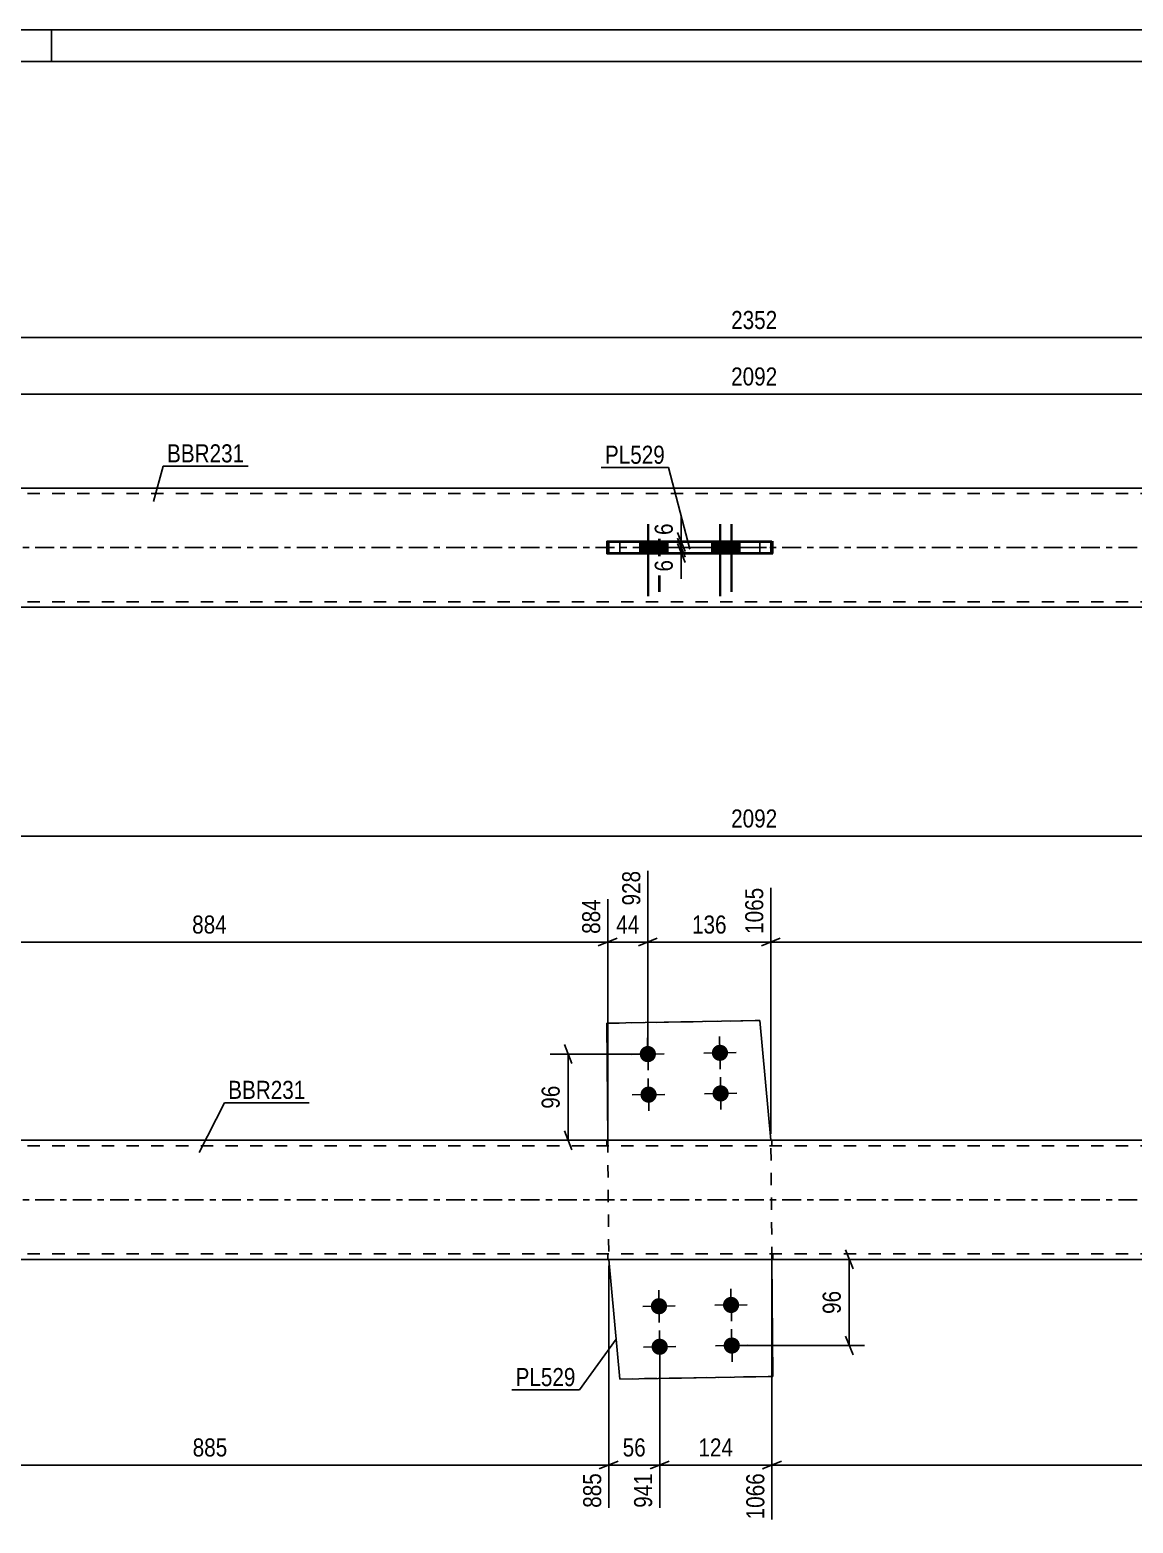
# Model space of a CAD drawing. Header units: millimetres. Extents: x 0 to 594, y 0 to 420.
# Drawn here: x 170.5 to 345.4, y 183.4 to 420 of the extents above; entities that cross this region are included whole.
import ezdxf

# ---------------------------------------------------------------- set-up
doc = ezdxf.new("R2010")
doc.units = ezdxf.units.MM
doc.linetypes.add('DXK_LINE_DOT2', pattern=[3.9198, 1.9599, -1.9599])
doc.linetypes.add('DXK_LINE_DOT3', pattern=[5.9187, 2.979, -0.9799, 0.9799, -0.9799])
doc.styles.add('Arial Narrow', font='ARIALN.TTF', dxfattribs={"height": 0.2})

# ---------------------------------------------------------------- blocks, each defined once
blk = doc.blocks.new('Unknown-585637348-1126')
at = {"color": 5, "linetype": 'Continuous'}
for p, q in [((594, 420), (0, 420)), ((174, 415), (174, 420)), ((589, 415), (5, 415))]:
    blk.add_line(p, q, dxfattribs=at)
blk = doc.blocks.new('Part-585637348-1986 - 1935')
at = {"color": 2, "linetype": 'Continuous'}
for p, q in [((261.96, 262.63), (286.25, 263.06)), ((261.96, 262.63), (262.13, 244.09)), ((286.25, 263.06), (287.97, 244.09)), ((262.29, 225.23), (264.02, 206.26)), ((288.3, 206.69), (288.14, 225.23)), ((264.02, 206.26), (288.3, 206.69))]:
    blk.add_line(p, q, dxfattribs=at)
at = {"color": 7, "linetype": 'DXK_LINE_DOT2'}
for p, q in [((261.96, 262.63), (286.25, 263.06)), ((262.13, 244.09), (262.29, 225.23)), ((287.97, 244.09), (287.97, 244.09)), ((288.14, 225.23), (287.97, 244.09)), ((287.97, 244.09), (287.97, 244.09)), ((262.29, 225.23), (262.29, 225.23)), ((264.02, 206.26), (288.3, 206.69))]:
    blk.add_line(p, q, dxfattribs=at)
blk = doc.blocks.new('Part-585637348-1992 - 1935')
at = {"linetype": 'Continuous'}
blk.add_hatch(color=2, dxfattribs=at).paths.add_polyline_path([(391.91, 225.23), (391.11, 226.63), (392.71, 226.63)])
at = {"color": 2, "linetype": 'Continuous'}
for p, q in [((434.77, 244.09), (135.9, 244.09)), ((434.77, 225.23), (135.9, 225.23)), ((391.91, 225.23), (391.11, 226.63)), ((391.11, 226.63), (392.71, 226.63)), ((392.71, 226.63), (391.91, 225.23))]:
    blk.add_line(p, q, dxfattribs=at)
at = {"color": 7, "linetype": 'DXK_LINE_DOT2'}
for p, q in [((135.9, 244.09), (135.9, 225.23)), ((261.98, 244.09), (261.98, 243.23)), ((288.12, 244.09), (288.12, 243.23)), ((434.77, 225.23), (434.77, 244.09)), ((434.77, 243.23), (135.9, 243.23)), ((434.77, 226.09), (135.9, 226.09)), ((262.14, 225.23), (262.14, 226.09)), ((288.28, 225.23), (288.28, 226.09))]:
    blk.add_line(p, q, dxfattribs=at)
at = {"color": 7, "linetype": 'DXK_LINE_DOT3'}
blk.add_line((135.9, 234.66), (434.77, 234.66), dxfattribs=at)
at = {"color": 2, "linetype": 'Continuous'}
blk.add_circle((391.91, 226.13), 1, dxfattribs=at)
blk = doc.blocks.new('Bolt-585637348-1999 - 1935')
at = {"linetype": 'Continuous'}
for points in [[(270.24, 219.09), (270.51, 219.06), (270.77, 218.98), (271, 218.84), (271.2, 218.66), (271.36, 218.45), (271.47, 218.2), (271.52, 217.94), (271.52, 217.67), (271.47, 217.41), (271.36, 217.16), (271.2, 216.94), (271, 216.76), (270.77, 216.63), (270.51, 216.55), (270.24, 216.52), (269.98, 216.55), (269.72, 216.63), (269.49, 216.76), (269.29, 216.94), (269.13, 217.16), (269.02, 217.41), (268.97, 217.67), (268.97, 217.94), (269.02, 218.2), (269.13, 218.45), (269.29, 218.66), (269.49, 218.84), (269.72, 218.98), (269.98, 219.06)], [(281.67, 219.29), (281.94, 219.26), (282.19, 219.18), (282.43, 219.04), (282.63, 218.86), (282.78, 218.65), (282.89, 218.4), (282.95, 218.14), (282.95, 217.87), (282.89, 217.61), (282.78, 217.36), (282.63, 217.14), (282.43, 216.96), (282.19, 216.83), (281.94, 216.75), (281.67, 216.72), (281.4, 216.75), (281.15, 216.83), (280.92, 216.96), (280.72, 217.14), (280.56, 217.36), (280.45, 217.61), (280.39, 217.87), (280.39, 218.14), (280.45, 218.4), (280.56, 218.65), (280.72, 218.86), (280.92, 219.04), (281.15, 219.18), (281.4, 219.26)], [(270.36, 212.66), (270.62, 212.63), (270.88, 212.55), (271.11, 212.42), (271.31, 212.24), (271.47, 212.02), (271.58, 211.77), (271.64, 211.51), (271.64, 211.24), (271.58, 210.98), (271.47, 210.73), (271.31, 210.52), (271.11, 210.34), (270.88, 210.2), (270.62, 210.12), (270.36, 210.09), (270.09, 210.12), (269.83, 210.2), (269.6, 210.34), (269.4, 210.52), (269.24, 210.73), (269.13, 210.98), (269.08, 211.24), (269.08, 211.51), (269.13, 211.77), (269.24, 212.02), (269.4, 212.24), (269.6, 212.42), (269.83, 212.55), (270.09, 212.63)], [(281.78, 212.86), (282.05, 212.83), (282.31, 212.75), (282.54, 212.62), (282.74, 212.44), (282.9, 212.22), (283.01, 211.97), (283.06, 211.71), (283.06, 211.44), (283.01, 211.18), (282.9, 210.93), (282.74, 210.72), (282.54, 210.54), (282.31, 210.4), (282.05, 210.32), (281.78, 210.29), (281.52, 210.32), (281.26, 210.4), (281.03, 210.54), (280.83, 210.72), (280.67, 210.93), (280.56, 211.18), (280.5, 211.44), (280.5, 211.71), (280.56, 211.97), (280.67, 212.22), (280.83, 212.44), (281.03, 212.62), (281.26, 212.75), (281.52, 212.83)]]:
    blk.add_hatch(color=1, dxfattribs=at).paths.add_polyline_path(points)
at = {"color": 1, "linetype": 'Continuous'}
for p, q in [((270.29, 215.23), (270.2, 220.37)), ((281.72, 215.43), (281.63, 220.57)), ((267.67, 217.76), (272.82, 217.85)), ((279.1, 217.96), (284.24, 218.05)), ((270.4, 208.81), (270.31, 213.95)), ((281.83, 209.01), (281.74, 214.15)), ((267.79, 211.33), (272.93, 211.42)), ((279.21, 211.53), (284.35, 211.62))]:
    blk.add_line(p, q, dxfattribs=at)
blk = doc.blocks.new('Bolt-585637348-2000 - 1935')
at = {"linetype": 'Continuous'}
for points in [[(269.77, 257.77, -1), (267.19, 257.72, -1)], [(281.19, 257.97, -1), (278.62, 257.92, -1)], [(269.88, 251.34, -1), (267.31, 251.3, -1)], [(281.3, 251.54, -1), (278.73, 251.5, -1)]]:
    blk.add_hatch(color=1, dxfattribs=at).paths.add_polyline_path(points)
at = {"color": 1, "linetype": 'Continuous'}
for p, q in [((268.43, 260.32), (268.52, 255.18)), ((279.86, 260.52), (279.95, 255.38)), ((282.48, 257.99), (277.34, 257.9)), ((271.05, 257.79), (265.91, 257.7)), ((268.55, 253.89), (268.64, 248.75)), ((279.97, 254.09), (280.06, 248.95)), ((271.16, 251.36), (266.02, 251.27)), ((282.59, 251.56), (277.45, 251.47))]:
    blk.add_line(p, q, dxfattribs=at)
blk = doc.blocks.new('Part-585637348-2463 - 2455')
at = {"color": 2, "linetype": 'Continuous'}
for p, q in [((262.29, 338.86), (261.96, 338.85)), ((261.96, 337.14), (261.96, 338.85)), ((261.96, 338.85), (286.25, 338.85)), ((262.29, 338.86), (262.29, 338.85)), ((264.02, 338.86), (262.29, 338.86)), ((288.12, 338.86), (264.02, 338.86)), ((286.25, 337.14), (286.25, 338.85)), ((286.25, 338.85), (287.97, 338.85)), ((288.12, 338.86), (287.97, 338.85)), ((287.97, 337.14), (287.97, 338.85)), ((286.25, 337.14), (261.96, 337.14)), ((287.97, 337.14), (286.25, 337.14)), ((288.12, 337.14), (287.97, 337.14)), ((288.12, 337.14), (287.97, 337.14))]:
    blk.add_line(p, q, dxfattribs=at)
at = {"color": 7, "linetype": 'DXK_LINE_DOT2'}
for p, q in [((262.29, 338.85), (262.29, 337.14)), ((264.02, 337.14), (264.02, 338.86)), ((288.3, 338.86), (288.12, 338.86)), ((288.3, 338.86), (288.12, 338.86)), ((288.3, 337.14), (288.3, 338.86)), ((261.96, 337.14), (262.29, 337.14)), ((262.29, 337.14), (264.02, 337.14)), ((287.97, 337.14), (264.02, 337.14)), ((288.3, 337.14), (288.12, 337.14)), ((288.3, 337.14), (288.12, 337.14))]:
    blk.add_line(p, q, dxfattribs=at)
blk = doc.blocks.new('Part-585637348-2488 - 2455')
at = {"linetype": 'Continuous'}
blk.add_hatch(color=2, dxfattribs=at).paths.add_polyline_path([(391.91, 337.98), (391.11, 339.38), (392.71, 339.38)])
at = {"color": 2, "linetype": 'Continuous'}
for p, q in [((434.77, 347.4), (135.9, 347.4)), ((261.98, 339), (261.98, 338.85)), ((261.98, 339), (288.12, 339)), ((262.14, 339), (262.14, 338.85)), ((288.12, 339), (288.12, 337)), ((391.91, 337.98), (391.11, 339.38)), ((391.11, 339.38), (392.71, 339.38)), ((392.71, 339.38), (391.91, 337.98)), ((261.98, 337), (261.98, 337.14)), ((288.12, 337), (261.98, 337)), ((261.98, 337), (261.98, 337)), ((262.14, 337), (262.14, 337.14)), ((135.9, 328.55), (434.77, 328.55))]:
    blk.add_line(p, q, dxfattribs=at)
at = {"color": 7, "linetype": 'DXK_LINE_DOT2'}
for p, q in [((135.9, 328.55), (135.9, 347.4)), ((434.77, 346.55), (135.9, 346.55)), ((434.77, 328.55), (434.77, 347.4)), ((261.98, 339), (288.12, 339)), ((261.98, 338.85), (261.98, 337)), ((262.14, 339), (262.14, 339)), ((262.14, 339), (262.14, 339)), ((262.14, 339), (288.28, 339)), ((262.14, 339), (288.28, 339)), ((262.14, 337), (262.14, 338.85)), ((288.28, 339), (288.28, 337)), ((261.98, 337), (288.12, 337)), ((288.28, 337), (262.14, 337)), ((262.14, 337), (262.14, 337)), ((262.14, 337), (288.28, 337)), ((434.77, 329.4), (135.9, 329.4))]:
    blk.add_line(p, q, dxfattribs=at)
at = {"color": 7, "linetype": 'DXK_LINE_DOT3'}
blk.add_line((135.9, 337.98), (434.77, 337.98), dxfattribs=at)
at = {"color": 2, "linetype": 'Continuous'}
blk.add_circle((391.91, 338.88), 1, dxfattribs=at)
blk = doc.blocks.new('Bolt-585637348-2494 - 2455')
at = {"linetype": 'Continuous'}
for points in [[(269.77, 338.85), (267.19, 338.85), (267.19, 337.14), (269.77, 337.14)], [(269.88, 338.85), (267.31, 338.85), (267.31, 337.14), (269.88, 337.14)], [(281.19, 338.85), (278.62, 338.85), (278.62, 337.14), (281.19, 337.14)], [(281.3, 338.85), (278.73, 338.85), (278.73, 337.14), (281.3, 337.14)]]:
    blk.add_hatch(color=1, dxfattribs=at).paths.add_polyline_path(points)
at = {"color": 1, "linetype": 'Continuous'}
for p, q in [((268.48, 341.71), (268.48, 330.29)), ((268.59, 341.71), (268.59, 330.29)), ((279.91, 341.71), (279.91, 330.29)), ((280.02, 341.71), (280.02, 330.29)), ((267.19, 338.85), (267.19, 337.14)), ((267.31, 338.85), (267.31, 337.14)), ((269.77, 338.85), (269.77, 337.14)), ((269.88, 338.85), (269.88, 337.14)), ((278.62, 338.85), (278.62, 337.14)), ((278.73, 338.85), (278.73, 337.14)), ((281.19, 338.85), (281.19, 337.14)), ((281.3, 338.85), (281.3, 337.14))]:
    blk.add_line(p, q, dxfattribs=at)
blk = doc.blocks.new('Bolt-585637348-2495 - 2455')
at = {"linetype": 'Continuous'}
for points in [[(268.96, 337.14), (271.53, 337.14), (271.53, 338.86), (268.96, 338.86)], [(269.07, 337.14), (271.64, 337.14), (271.64, 338.86), (269.07, 338.86)], [(280.39, 337.14), (282.96, 337.14), (282.96, 338.86), (280.39, 338.86)], [(280.5, 337.14), (283.07, 337.14), (283.07, 338.86), (280.5, 338.86)]]:
    blk.add_hatch(color=1, dxfattribs=at).paths.add_polyline_path(points)
at = {"color": 1, "linetype": 'Continuous'}
for p, q in [((270.24, 341.71), (270.24, 331)), ((270.36, 341.71), (270.36, 331)), ((281.67, 341.71), (281.67, 331)), ((281.78, 341.71), (281.78, 331)), ((268.96, 338.86), (268.96, 337.14)), ((269.07, 338.86), (269.07, 337.14)), ((271.53, 338.86), (271.53, 337.14)), ((271.64, 338.86), (271.64, 337.14)), ((280.39, 338.86), (280.39, 337.14)), ((280.5, 338.86), (280.5, 337.14)), ((282.96, 338.86), (282.96, 337.14)), ((283.07, 338.86), (283.07, 337.14))]:
    blk.add_line(p, q, dxfattribs=at)
blk = doc.blocks.new('StraightDimension-585637348-2291 - 1935')
at = {"color": 7, "linetype": 'Continuous'}
for p, q in [((256.46, 256.25), (255.26, 259.25)), ((267.48, 257.75), (253.01, 257.75)), ((255.86, 244.09), (255.86, 257.75)), ((286.97, 244.09), (253.01, 244.09)), ((255.26, 245.59), (256.46, 242.59))]:
    blk.add_line(p, q, dxfattribs=at)
at = {"color": 0}
blk.add_wipeout([(255.11, 253.35), (250.91, 253.35), (250.91, 248.49), (255.11, 248.49)], dxfattribs=at)
at = {"color": 3, "style": 'Arial Narrow'}
blk.add_text('96', height=2.863, rotation=90.0002, dxfattribs=at).set_placement((254.51, 249.09))
blk = doc.blocks.new('StraightDimension-585637348-2124 - 1935')
at = {"color": 7, "linetype": 'Continuous'}
for p, q in [((288.14, 224.23), (288.14, 184.04)), ((270.36, 210.38), (270.36, 185.87)), ((271.86, 193.25), (268.86, 192.05)), ((270.36, 192.65), (288.14, 192.65)), ((286.64, 192.05), (289.64, 193.25))]:
    blk.add_line(p, q, dxfattribs=at)
at = {"color": 0}
blk.add_wipeout([(282.59, 193.4), (282.59, 197.6), (275.9, 197.6), (275.9, 193.4)], dxfattribs=at)
at = {"color": 0, "linetype": 'Continuous'}
blk.add_wipeout([(287.54, 191.95), (283.34, 191.95), (283.34, 183.44), (287.54, 183.44)], dxfattribs=at)
at = {"color": 3, "style": 'Arial Narrow'}
blk.add_text('124', height=2.863, dxfattribs=at).set_placement((276.5, 194))
at = {"color": 3, "linetype": 'Continuous', "style": 'Arial Narrow'}
blk.add_text('1066', height=2.863, rotation=90.0002, dxfattribs=at).set_placement((286.94, 184.04))
blk = doc.blocks.new('StraightDimension-585637348-2360 - 1935')
at = {"color": 7, "linetype": 'Continuous'}
for p, q in [((135.9, 246.38), (135.9, 295.14)), ((434.77, 247.81), (434.77, 295.14)), ((137.4, 292.89), (134.4, 291.69)), ((135.9, 292.29), (434.77, 292.29)), ((433.27, 291.69), (436.27, 292.89))]:
    blk.add_line(p, q, dxfattribs=at)
at = {"color": 0}
blk.add_wipeout([(289.59, 293.04), (289.59, 297.24), (281.08, 297.24), (281.08, 293.04)], dxfattribs=at)
at = {"color": 3, "style": 'Arial Narrow'}
blk.add_text('2092', height=2.863, dxfattribs=at).set_placement((281.68, 293.64))
blk = doc.blocks.new('StraightDimension-585637348-2247 - 1935')
at = {"color": 7, "linetype": 'Continuous'}
for p, q in [((263.29, 225.23), (302.8, 225.23)), ((301, 223.73), (299.8, 226.73)), ((300.4, 211.58), (300.4, 225.23)), ((299.8, 213.08), (301, 210.08)), ((282.78, 211.58), (302.8, 211.58))]:
    blk.add_line(p, q, dxfattribs=at)
at = {"color": 0}
blk.add_wipeout([(299.65, 220.83), (295.45, 220.83), (295.45, 215.98), (299.65, 215.98)], dxfattribs=at)
at = {"color": 3, "style": 'Arial Narrow'}
blk.add_text('96', height=2.863, rotation=90.0002, dxfattribs=at).set_placement((299.05, 216.58))
blk = doc.blocks.new('StraightDimension-585637348-2110 - 1935')
at = {"color": 7, "linetype": 'Continuous'}
for p, q in [((262.29, 224.23), (262.29, 185.87)), ((270.36, 210.38), (270.36, 185.87)), ((260.79, 192.05), (263.79, 193.25)), ((262.29, 192.65), (270.36, 192.65)), ((271.86, 193.25), (268.86, 192.05))]:
    blk.add_line(p, q, dxfattribs=at)
at = {"color": 0}
blk.add_wipeout([(268.75, 193.4), (268.75, 197.6), (263.89, 197.6), (263.89, 193.4)], dxfattribs=at)
at = {"color": 0, "linetype": 'Continuous'}
blk.add_wipeout([(269.76, 191.95), (265.56, 191.95), (265.56, 185.27), (269.76, 185.27)], dxfattribs=at)
at = {"color": 3, "style": 'Arial Narrow'}
blk.add_text('56', height=2.863, dxfattribs=at).set_placement((264.49, 194))
at = {"color": 3, "linetype": 'Continuous', "style": 'Arial Narrow'}
blk.add_text('941', height=2.863, rotation=90.0002, dxfattribs=at).set_placement((269.16, 185.87))
blk = doc.blocks.new('StraightDimension-585637348-2004 - 1935')
at = {"color": 7, "linetype": 'Continuous'}
for p, q in [((287.97, 245.09), (287.97, 284.11)), ((434.77, 247.81), (434.77, 284.11)), ((289.47, 276.09), (286.47, 274.89)), ((287.97, 275.49), (434.77, 275.49)), ((433.27, 274.89), (436.27, 276.09))]:
    blk.add_line(p, q, dxfattribs=at)
at = {"color": 0, "linetype": 'Continuous'}
blk.add_wipeout([(434.17, 284.71), (429.97, 284.71), (429.97, 276.19), (434.17, 276.19)], dxfattribs=at)
at = {"color": 0}
blk.add_wipeout([(365.63, 276.24), (365.63, 280.44), (357.12, 280.44), (357.12, 276.24)], dxfattribs=at)
at = {"color": 3, "linetype": 'Continuous', "style": 'Arial Narrow'}
blk.add_text('2092', height=2.863, rotation=90.0002, dxfattribs=at).set_placement((433.57, 276.79))
at = {"color": 3, "style": 'Arial Narrow'}
blk.add_text('1028', height=2.863, dxfattribs=at).set_placement((357.72, 276.84))
blk = doc.blocks.new('StraightDimension-585637348-2018 - 1935')
at = {"color": 7, "linetype": 'Continuous'}
for p, q in [((268.48, 258.75), (268.48, 286.78)), ((287.97, 245.09), (287.97, 284.11)), ((269.98, 276.09), (266.98, 274.89)), ((268.48, 275.49), (287.97, 275.49)), ((286.47, 274.89), (289.47, 276.09))]:
    blk.add_line(p, q, dxfattribs=at)
at = {"color": 0, "linetype": 'Continuous'}
blk.add_wipeout([(287.37, 284.71), (283.17, 284.71), (283.17, 276.19), (287.37, 276.19)], dxfattribs=at)
at = {"color": 0}
blk.add_wipeout([(281.57, 276.24), (281.57, 280.44), (274.88, 280.44), (274.88, 276.24)], dxfattribs=at)
at = {"color": 3, "linetype": 'Continuous', "style": 'Arial Narrow'}
blk.add_text('1065', height=2.863, rotation=90.0002, dxfattribs=at).set_placement((286.77, 276.79))
at = {"color": 3, "style": 'Arial Narrow'}
blk.add_text('136', height=2.863, dxfattribs=at).set_placement((275.48, 276.84))
blk = doc.blocks.new('StraightDimension-585637348-2034 - 1935')
at = {"color": 7, "linetype": 'Continuous'}
for p, q in [((268.48, 258.75), (268.48, 286.78)), ((262.13, 245.09), (262.13, 282.28)), ((260.63, 274.89), (263.63, 276.09)), ((262.13, 275.49), (268.48, 275.49)), ((269.98, 276.09), (266.98, 274.89))]:
    blk.add_line(p, q, dxfattribs=at)
at = {"color": 0}
blk.add_wipeout([(267.73, 276.24), (267.73, 280.44), (262.87, 280.44), (262.87, 276.24)], dxfattribs=at)
at = {"color": 0, "linetype": 'Continuous'}
blk.add_wipeout([(267.88, 287.38), (263.68, 287.38), (263.68, 280.69), (267.88, 280.69)], dxfattribs=at)
at = {"color": 3, "linetype": 'Continuous', "style": 'Arial Narrow'}
blk.add_text('928', height=2.863, rotation=90.0002, dxfattribs=at).set_placement((267.28, 281.29))
at = {"color": 3, "style": 'Arial Narrow'}
blk.add_text('44', height=2.863, dxfattribs=at).set_placement((263.47, 276.84))
blk = doc.blocks.new('StraightDimension-585637348-2050 - 1935')
at = {"color": 7, "linetype": 'Continuous'}
for p, q in [((262.13, 245.09), (262.13, 282.28)), ((135.9, 245.09), (135.9, 278.62)), ((137.4, 276.09), (134.4, 274.89)), ((135.9, 275.49), (262.13, 275.49)), ((260.63, 274.89), (263.63, 276.09))]:
    blk.add_line(p, q, dxfattribs=at)
at = {"color": 0, "linetype": 'Continuous'}
for points in [[(261.53, 282.88), (257.33, 282.88), (257.33, 276.19), (261.53, 276.19)], [(135.3, 279.22), (131.1, 279.22), (131.1, 276.19), (135.3, 276.19)]]:
    blk.add_wipeout(points, dxfattribs=at)
at = {"color": 0}
blk.add_wipeout([(202.36, 276.24), (202.36, 280.44), (195.67, 280.44), (195.67, 276.24)], dxfattribs=at)
at = {"color": 3, "linetype": 'Continuous', "style": 'Arial Narrow'}
for s, height, p in [('884', 2.863, (260.93, 276.79)), ('0', 2.86, (134.7, 276.79))]:
    blk.add_text(s, height=height, rotation=90.0002, dxfattribs=at).set_placement(p)
at = {"color": 3, "style": 'Arial Narrow'}
blk.add_text('884', height=2.863, dxfattribs=at).set_placement((196.27, 276.84))
blk = doc.blocks.new('StraightDimension-585637348-2098 - 1935')
at = {"color": 7, "linetype": 'Continuous'}
for p, q in [((135.9, 222.95), (135.9, 189.53)), ((262.29, 224.23), (262.29, 185.87)), ((137.4, 193.25), (134.4, 192.05)), ((135.9, 192.65), (262.29, 192.65)), ((260.79, 192.05), (263.79, 193.25))]:
    blk.add_line(p, q, dxfattribs=at)
at = {"color": 0}
blk.add_wipeout([(202.44, 193.4), (202.44, 197.6), (195.75, 197.6), (195.75, 193.4)], dxfattribs=at)
at = {"color": 0, "linetype": 'Continuous'}
for points in [[(135.3, 191.95), (131.1, 191.95), (131.1, 188.93), (135.3, 188.93)], [(261.69, 191.95), (257.49, 191.95), (257.49, 185.27), (261.69, 185.27)]]:
    blk.add_wipeout(points, dxfattribs=at)
at = {"color": 3, "style": 'Arial Narrow'}
blk.add_text('885', height=2.863, dxfattribs=at).set_placement((196.35, 194))
at = {"color": 3, "linetype": 'Continuous', "style": 'Arial Narrow'}
for s, height, p in [('0', 2.86, (134.7, 189.53)), ('885', 2.863, (261.09, 185.87))]:
    blk.add_text(s, height=height, rotation=90.0002, dxfattribs=at).set_placement(p)
blk = doc.blocks.new('StraightDimension-585637348-2138 - 1935')
at = {"color": 7, "linetype": 'Continuous'}
for p, q in [((288.14, 224.23), (288.14, 184.04)), ((434.77, 221.52), (434.77, 184.04)), ((289.64, 193.25), (286.64, 192.05)), ((288.14, 192.65), (434.77, 192.65)), ((433.27, 192.05), (436.27, 193.25))]:
    blk.add_line(p, q, dxfattribs=at)
at = {"color": 0}
blk.add_wipeout([(365.71, 193.4), (365.71, 197.6), (357.2, 197.6), (357.2, 193.4)], dxfattribs=at)
at = {"color": 0, "linetype": 'Continuous'}
blk.add_wipeout([(434.17, 191.95), (429.97, 191.95), (429.97, 183.44), (434.17, 183.44)], dxfattribs=at)
at = {"color": 3, "style": 'Arial Narrow'}
blk.add_text('1026', height=2.863, dxfattribs=at).set_placement((357.8, 194))
at = {"color": 3, "linetype": 'Continuous', "style": 'Arial Narrow'}
blk.add_text('2092', height=2.863, rotation=90.0002, dxfattribs=at).set_placement((433.57, 184.04))
blk = doc.blocks.new('StraightDimension-585637348-2565 - 2455')
at = {"color": 7, "linetype": 'Continuous'}
for p, q in [((117.33, 341.26), (117.33, 374.11)), ((453.34, 341.26), (453.34, 374.11)), ((118.83, 371.86), (115.83, 370.66)), ((451.84, 370.66), (454.84, 371.86)), ((117.33, 371.26), (453.34, 371.26))]:
    blk.add_line(p, q, dxfattribs=at)
at = {"color": 0}
blk.add_wipeout([(289.59, 372.01), (289.59, 376.21), (281.08, 376.21), (281.08, 372.01)], dxfattribs=at)
at = {"color": 3, "style": 'Arial Narrow'}
blk.add_text('2352', height=2.863, dxfattribs=at).set_placement((281.68, 372.61))
blk = doc.blocks.new('StraightDimension-585637348-2556 - 2455')
at = {"color": 7, "linetype": 'Continuous'}
for p, q in [((273.18, 339.49), (274.38, 336.49)), ((274.38, 335.64), (273.18, 338.64)), ((287.3, 337.99), (270.93, 337.99)), ((287.3, 337.14), (270.93, 337.14)), ((273.78, 337.14), (273.78, 337.99))]:
    blk.add_line(p, q, dxfattribs=at)
at = {"color": 0}
blk.add_wipeout([(273.03, 336.62), (268.83, 336.62), (268.83, 333.59), (273.03, 333.59)], dxfattribs=at)
at = {"color": 7, "linetype": 'Continuous'}
blk.add_line((273.78, 337.14), (273.78, 333.06), dxfattribs=at)
blk.add_line((273.78, 337.14), (273.78, 333.06), dxfattribs=at)
at = {"color": 3, "style": 'Arial Narrow'}
blk.add_text('6', height=2.86, rotation=90.0002, dxfattribs=at).set_placement((272.43, 334.19))
blk = doc.blocks.new('StraightDimension-585637348-2560 - 2455')
at = {"color": 7, "linetype": 'Continuous'}
for p, q in [((287.3, 338.86), (270.93, 338.86)), ((273.18, 340.36), (274.38, 337.36)), ((274.38, 336.49), (273.18, 339.49)), ((273.78, 337.99), (273.78, 338.86)), ((287.3, 337.99), (270.93, 337.99))]:
    blk.add_line(p, q, dxfattribs=at)
at = {"color": 0}
blk.add_wipeout([(273.03, 342.41), (268.83, 342.41), (268.83, 339.38), (273.03, 339.38)], dxfattribs=at)
at = {"color": 7, "linetype": 'Continuous'}
blk.add_line((273.78, 338.86), (273.78, 342.94), dxfattribs=at)
blk.add_line((273.78, 338.86), (273.78, 342.94), dxfattribs=at)
at = {"color": 3, "style": 'Arial Narrow'}
blk.add_text('6', height=2.86, rotation=90.0002, dxfattribs=at).set_placement((272.43, 339.98))
blk = doc.blocks.new('StraightDimension-585637348-2596 - 2455')
at = {"color": 7, "linetype": 'Continuous'}
for p, q in [((135.9, 349.69), (135.9, 365.16)), ((434.77, 351.12), (434.77, 365.16)), ((137.4, 362.91), (134.4, 361.71)), ((135.9, 362.31), (434.77, 362.31)), ((433.27, 361.71), (436.27, 362.91))]:
    blk.add_line(p, q, dxfattribs=at)
at = {"color": 0}
blk.add_wipeout([(289.59, 363.06), (289.59, 367.26), (281.08, 367.26), (281.08, 363.06)], dxfattribs=at)
at = {"color": 3, "style": 'Arial Narrow'}
blk.add_text('2092', height=2.863, dxfattribs=at).set_placement((281.68, 363.66))
blk = doc.blocks.new('Mark-585637348-1982 - 1935')
at = {"color": 0}
blk.add_wipeout([(257.03, 205.15), (257.03, 208.15), (247.52, 208.15), (247.52, 205.15)], dxfattribs=at)
blk.add_wipeout([(257.03, 205.15), (257.03, 208.15), (247.52, 208.15), (247.52, 205.15)], dxfattribs=at)
at = {"color": 30, "linetype": 'Continuous'}
for p in [(263.45, 212.56), (246.92, 204.55)]:
    blk.add_line(p, (257.63, 204.55), dxfattribs=at)
at = {"color": 3, "style": 'Arial Narrow'}
blk.add_text('PL529', height=2.863, dxfattribs=at).set_placement((247.52, 205.15))
blk = doc.blocks.new('Mark-585637348-1988 - 1935')
at = {"color": 0}
blk.add_wipeout([(214.22, 250.65), (214.22, 253.65), (201.98, 253.65), (201.98, 250.65)], dxfattribs=at)
blk.add_wipeout([(214.22, 250.65), (214.22, 253.65), (201.98, 253.65), (201.98, 250.65)], dxfattribs=at)
at = {"color": 30, "linetype": 'Continuous'}
for p, q in [((197.4, 242.15), (201.38, 250.05)), ((201.38, 250.05), (214.82, 250.05))]:
    blk.add_line(p, q, dxfattribs=at)
at = {"color": 3, "style": 'Arial Narrow'}
blk.add_text('BBR231', height=2.863, dxfattribs=at).set_placement((201.98, 250.65))
blk = doc.blocks.new('Mark-585637348-2459 - 2455')
at = {"color": 0}
blk.add_wipeout([(271.18, 351.26), (271.18, 354.26), (261.68, 354.26), (261.68, 351.26)], dxfattribs=at)
blk.add_wipeout([(271.18, 351.26), (271.18, 354.26), (261.68, 354.26), (261.68, 351.26)], dxfattribs=at)
at = {"color": 30, "linetype": 'Continuous'}
for p in [(261.08, 350.66), (275.16, 337.73)]:
    blk.add_line(p, (271.78, 350.66), dxfattribs=at)
at = {"color": 3, "style": 'Arial Narrow'}
blk.add_text('PL529', height=2.863, dxfattribs=at).set_placement((261.68, 351.26))
blk = doc.blocks.new('Mark-585637348-2484 - 2455')
at = {"color": 0}
blk.add_wipeout([(204.53, 351.48), (204.53, 354.48), (192.29, 354.48), (192.29, 351.48)], dxfattribs=at)
blk.add_wipeout([(204.53, 351.48), (204.53, 354.48), (192.29, 354.48), (192.29, 351.48)], dxfattribs=at)
at = {"color": 30, "linetype": 'Continuous'}
for p, q in [((190.16, 345.28), (191.69, 350.88)), ((191.69, 350.88), (205.13, 350.88))]:
    blk.add_line(p, q, dxfattribs=at)
at = {"color": 3, "style": 'Arial Narrow'}
blk.add_text('BBR231', height=2.863, dxfattribs=at).set_placement((192.29, 351.48))

msp = doc.modelspace()

# ---------------------------------------------------------------- block references
for name in ['Unknown-585637348-1126', 'Part-585637348-2488 - 2455', 'Bolt-585637348-2494 - 2455', 'Bolt-585637348-2495 - 2455', 'Part-585637348-2463 - 2455', 'Part-585637348-1986 - 1935', 'Bolt-585637348-2000 - 1935', 'Part-585637348-1992 - 1935', 'Bolt-585637348-1999 - 1935']:
    msp.add_blockref(name, (0, 0))

# ---------------------------------------------------------------- next in the draw order: block references
for name in ['StraightDimension-585637348-2565 - 2455', 'StraightDimension-585637348-2556 - 2455', 'StraightDimension-585637348-2291 - 1935', 'StraightDimension-585637348-2124 - 1935']:
    msp.add_blockref(name, (0, 0))

# ---------------------------------------------------------------- next in the draw order: block references
for name in ['StraightDimension-585637348-2596 - 2455', 'StraightDimension-585637348-2560 - 2455', 'StraightDimension-585637348-2360 - 1935', 'StraightDimension-585637348-2247 - 1935']:
    msp.add_blockref(name, (0, 0))

# ---------------------------------------------------------------- next in the draw order: block references
for name in ['Mark-585637348-2484 - 2455', 'Mark-585637348-2459 - 2455', 'StraightDimension-585637348-2004 - 1935', 'StraightDimension-585637348-2110 - 1935', 'StraightDimension-585637348-2138 - 1935']:
    msp.add_blockref(name, (0, 0))

# ---------------------------------------------------------------- next in the draw order: block references
for name in ['StraightDimension-585637348-2018 - 1935', 'StraightDimension-585637348-2098 - 1935']:
    msp.add_blockref(name, (0, 0))

# ---------------------------------------------------------------- next in the draw order: block references
for name in ['StraightDimension-585637348-2034 - 1935', 'Mark-585637348-1982 - 1935']:
    msp.add_blockref(name, (0, 0))

# ---------------------------------------------------------------- next in the draw order: block references
msp.add_blockref('StraightDimension-585637348-2050 - 1935', (0, 0))

# ---------------------------------------------------------------- next in the draw order: block references
msp.add_blockref('Mark-585637348-1988 - 1935', (0, 0))

doc.saveas('drawing.dxf')
